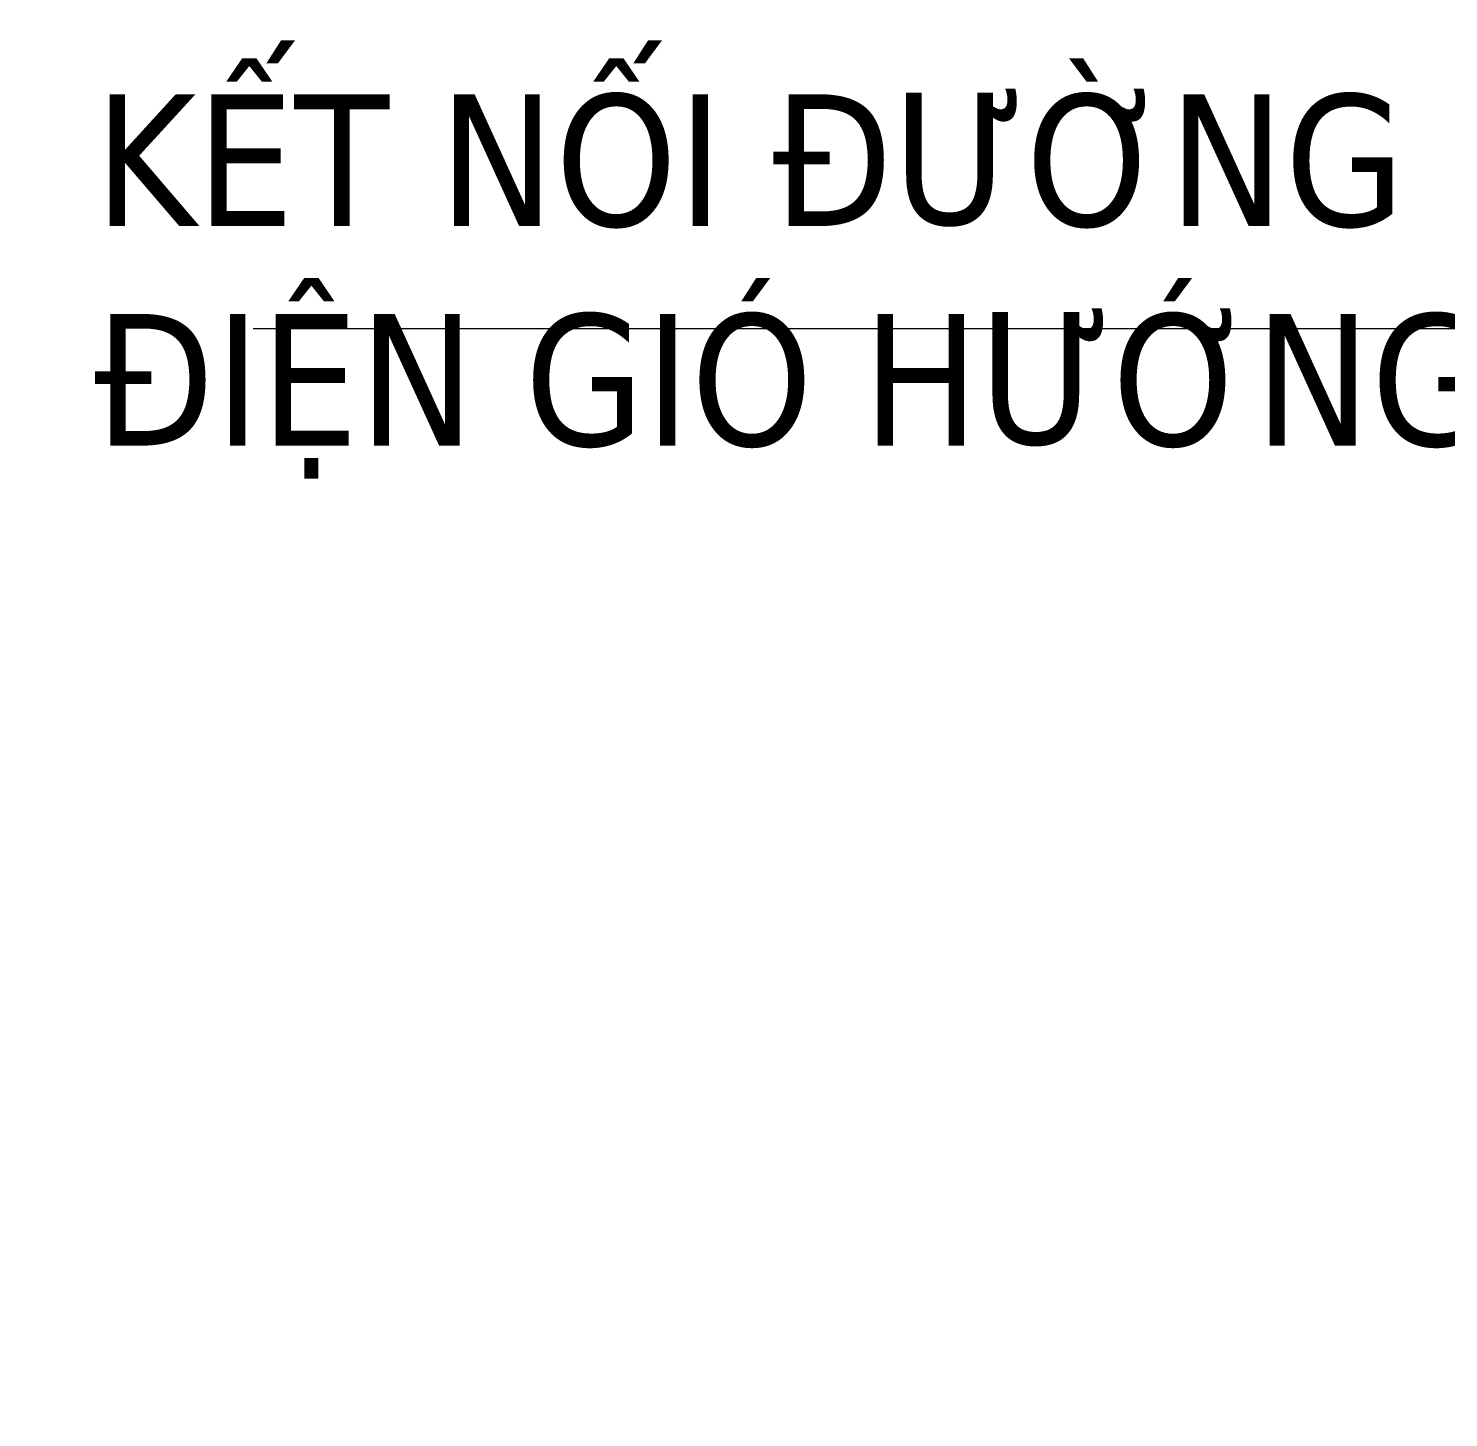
# Model space of a CAD drawing. Header units: metres. Extents: x 544752 to 548977, y 1840603 to 1844608.
# Drawn here: x 544751.8 to 545049.8, y 1844316.1 to 1844607.6 of the extents above; entities that cross this region are included whole.
import ezdxf

# ---------------------------------------------------------------- set-up
doc = ezdxf.new("R2010")
doc.units = ezdxf.units.M
doc.header["$MEASUREMENT"] = 0
doc.layers.add('caodoHT', color=95, linetype='Continuous')
doc.layers.add('Tdoc', color=6, linetype='Continuous')
doc.styles.add('TAHOMA', font='tahoma.ttf')
doc.dimstyles.get("Standard").update_dxf_attribs({"dimtxt": 0.18, "dimasz": 0.18, "dimexe": 0.18, "dimexo": 0.0625, "dimgap": 0.09, "dimtad": 0, "dimtih": 1, "dimtoh": 1, "dimdec": 4, "dimzin": 0, "dimdsep": 46, "dimtxsty": 'Standard', "dimcen": 0.09, "dimadec": 0, "dimazin": 0, "dimtfac": 1, "dimtdec": 4, "dimtofl": 0, "dimtmove": 0, "dimatfit": 3, "dimfxl": 1, "dimtolj": 1, "dimtzin": 0, "dimarcsym": 0})

msp = doc.modelspace()

# ---------------------------------------------------------------- texts
at = {"layer": 'caodoHT', "oblique": 1}
for s, p in [('778.42', (544890.77, 1844529.82, 778.42)), ('768.92', (544864.95, 1844526.39, 768.92)), ('772.96', (544878.15, 1844523.91, 772.96)), ('764.14', (544851.66, 1844521.29, 764.14))]:
    msp.add_text(s, height=1.8, dxfattribs=at).set_placement(p)

# ---------------------------------------------------------------- next in the draw order: texts
at = {"layer": 'Tdoc', "insert": (544765.62, 1844593.81, -519.18), "char_height": 27.648, "width": 468.5366, "attachment_point": 1, "style": 'TAHOMA', "bg_fill": 3, "box_fill_scale": 1.5, "bg_fill_color": 256, "bg_fill_transparency": 0}
msp.add_mtext('KẾT NỐI ĐƯỜNG NHÀ MÁY ĐIỆN GIÓ HƯỚNG TÂN', dxfattribs=at)

# ---------------------------------------------------------------- next in the draw order: leaders
msp.add_leader([(545406.66, 1844316.11), (545234.16, 1844544.6), (544798.96, 1844544.6)], dimstyle='Standard', override={"dimgap": 0.09, "dimtad": 0})

doc.saveas('drawing.dxf')
